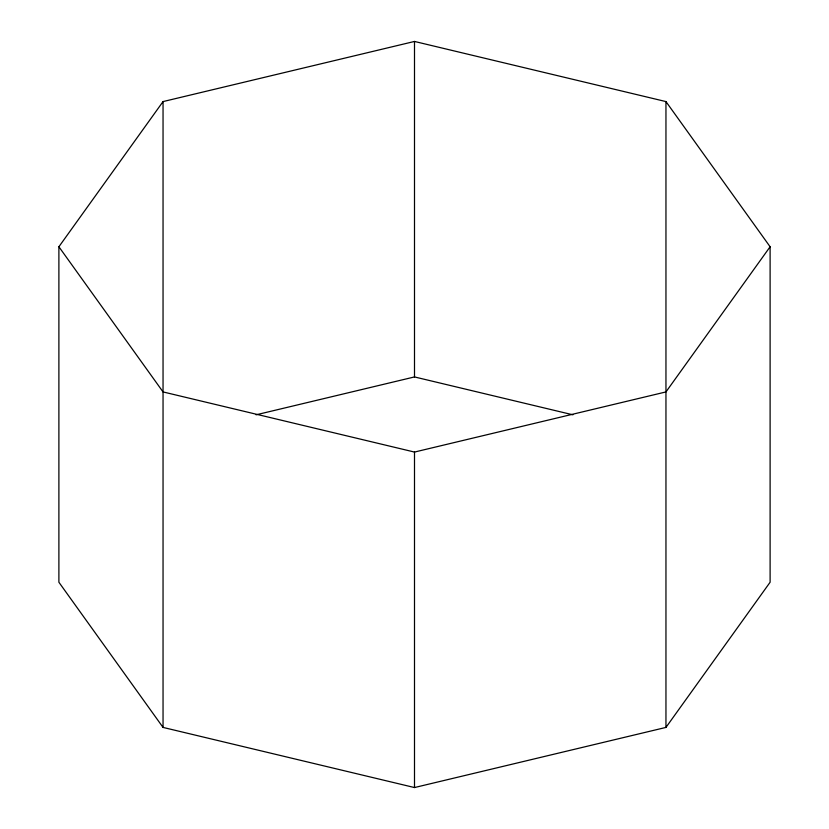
<?xml version="1.0" encoding="UTF-8"?>
<svg xmlns="http://www.w3.org/2000/svg" width="829" height="829" viewBox="0 0 829 829"><rect width="100%" height="100%" fill="white"/><g stroke="black" fill="none" stroke-linecap="round" stroke-linejoin="round"><path stroke-width="1.24" d="M58.89 246.762L163.044 101.584L414.5 41.45L665.956 101.584L770.11 246.762L770.11 582.238L665.956 727.416L414.5 787.55L163.044 727.416L58.89 582.238L58.89 246.762L163.044 391.93L414.5 452.064L665.956 391.93L770.11 246.762M256.088 414.811L414.5 376.936L572.912 414.811M665.956 101.584L665.956 727.416M414.5 41.45L414.5 376.936M414.5 452.064L414.5 787.55M163.044 101.584L163.044 727.416"/></g></svg>
